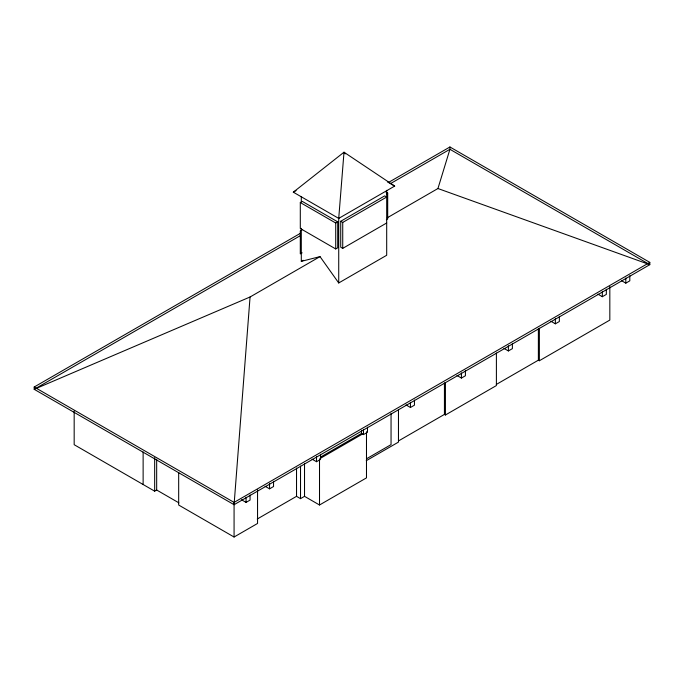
<?xml version="1.0" encoding="UTF-8"?>
<svg xmlns="http://www.w3.org/2000/svg" width="684" height="684" viewBox="0 0 684 684"><rect width="100%" height="100%" fill="white"/><g stroke="black" fill="none" stroke-linecap="round" stroke-linejoin="round"><path stroke-width="1.03" d="M300.267 233.389L34.2 387.007L34.2 389.307L234.073 504.706L250.062 296.993L320.018 256.611L338.725 282.962L386.691 255.269L386.691 190.349M338.725 218.401L344.001 152.207L394.685 186.091L338.725 218.401L293.308 192.178L344.001 152.207L345.172 153.909M387.315 217.751L437.94 188.528L449.927 149.292L449.927 146.983L388.957 182.183M293.308 192.178L296.061 190.588M300.302 202.558L302.302 201.404L337.725 221.855L337.725 247.796L335.724 248.95L300.302 228.499L300.302 202.558L335.724 223.01L337.725 221.855M302.148 229.738L300.302 230.807L300.302 253.884L302.148 252.823M300.267 235.698L34.2 389.307L250.062 296.993M390.803 183.432L449.927 149.292L649.8 264.682L649.8 262.374L449.927 146.983M386.357 193.777L387.691 193.008L387.691 218.948L386.357 219.718M340.726 221.274L384.699 195.889L386.691 197.043L342.727 222.428L340.726 221.274L340.726 247.223L342.727 248.377L386.691 222.984M301.302 228.362L301.302 261.356L303.149 260.296M74.171 411.135L74.171 444.703L154.669 491.172L156.67 490.018L178.832 502.817M34.2 387.007L234.073 502.398L649.8 262.374M234.073 504.706L649.8 264.682L437.94 188.528M320.343 457.203L361.485 433.451L363.486 434.605L367.488 432.297L367.488 427.167M320.428 458.306L362.486 434.024M241.452 499.73L246.06 502.398L250.062 500.089L250.062 494.959M265.101 486.273L269.547 488.838L273.549 486.529L273.549 481.399M312.075 459.161L316.512 461.717L320.514 459.417L320.514 454.287M406.014 404.919L410.451 407.484L414.453 405.176L414.453 400.046M456.98 375.499L461.426 378.064L465.419 375.755L465.419 370.625M503.954 348.378L508.392 350.943L512.393 348.635L512.393 343.505M550.919 321.258L555.365 323.823L559.358 321.514L559.358 316.393M597.893 294.146L602.33 296.711L606.332 294.402L606.332 289.272M621.371 280.585L625.817 283.15L629.81 280.842L629.81 275.712M257.218 519.036L296.531 496.336L300.524 498.645L304.525 496.336L319.513 504.997L366.487 477.877L366.487 431.715M366.462 458.819L391.051 444.626L391.051 413.392M398.387 440.992L444.438 414.41L445.429 414.991L496.396 385.562L496.396 353.038M496.31 384.459L538.376 360.177L539.368 360.75L609.829 320.078L609.829 286.502M178.678 472.516L178.678 505.04L234.073 537.017L257.552 523.457L257.552 489.889M366.231 460.717L398.464 442.103L398.464 409.588M301.302 261.356L320.018 256.611M387.426 181.893L394.685 186.091M385.879 191.956L387.691 193.008M625.817 278.02L625.817 283.15M602.33 291.581L602.33 296.711M555.365 318.693L555.365 323.823M539.368 328.234L539.368 360.75M538.376 328.705L538.376 360.177M508.392 345.813L508.392 350.943M461.418 372.934L461.426 378.064M445.429 382.467L445.429 414.991M444.438 382.937L444.438 414.41M410.451 402.354L410.451 407.484M363.486 429.475L363.486 434.605M361.485 430.373L361.485 433.451M342.727 222.428L342.727 248.377M338.725 218.042L338.725 282.962M335.724 223.01L335.724 248.95M319.513 458.836L319.513 504.997M316.512 456.596L316.512 461.717M304.525 463.82L304.525 496.336M301.302 196.436L301.302 201.754M300.524 466.129L300.524 498.645M296.531 468.018L296.531 496.336M269.547 483.708L269.547 488.838M246.06 497.268L246.06 502.398M234.073 502.398L234.073 537.017M156.67 459.263L156.67 490.018M154.669 457.605L154.669 491.172M143.127 451.987L143.127 484.511"/></g></svg>
